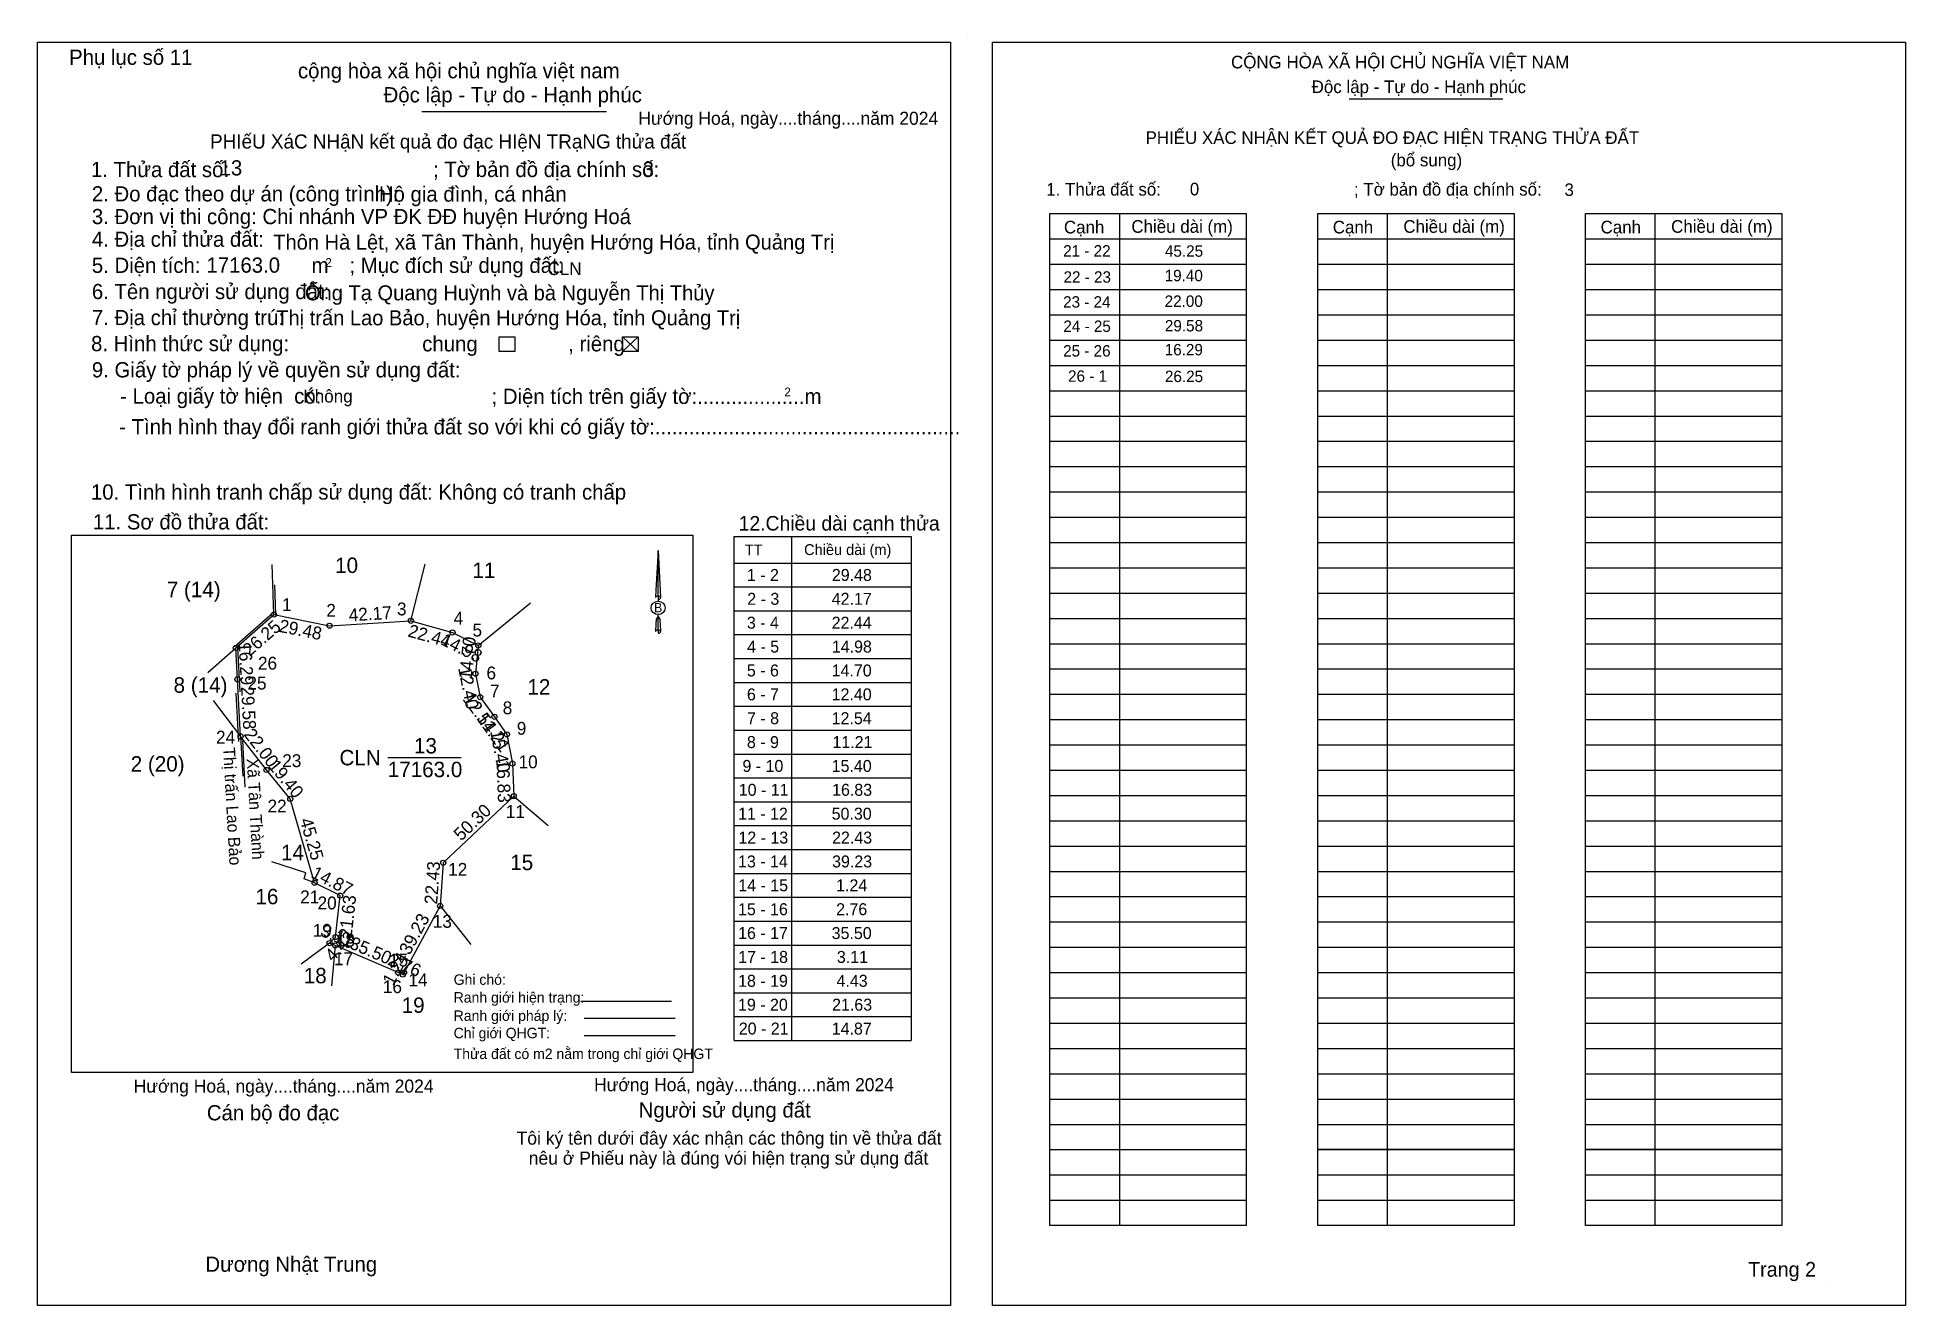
# Model space of a CAD drawing. Extents: x 538615 to 539584, y 1838227 to 1838885.
import ezdxf

# ---------------------------------------------------------------- set-up
doc = ezdxf.new("R2010")
doc.units = 0
for name, color, linetype in [('Level 1', 7, 'Continuous'), ('Level 10', 7, 'Continuous'), ('Level 11', 7, 'Continuous'), ('Level 12', 7, 'Continuous'), ('Level 13', 7, 'Continuous'), ('Level 27', 7, 'Continuous'), ('Level 29', 7, 'Continuous'), ('Level 3', 7, 'Continuous'), ('Level 36', 7, 'Continuous'), ('Level 40', 7, 'Continuous'), ('Level 49', 7, 'Continuous'), ('Level 52', 7, 'Continuous'), ('Level 53', 7, 'Continuous'), ('Level 6', 7, 'Continuous'), ('Level 9', 7, 'Continuous')]:
    doc.layers.add(name, color=color, linetype=linetype)

msp = doc.modelspace()

# ---------------------------------------------------------------- linework, layer by layer
at = {"layer": 'Level 1'}
for p, q in [((539097.68, 1838884.59), (539097.68, 1838884.59)), ((539295.43, 1838852.68), (539375.2, 1838852.68)), ((539176.37, 1838793.26), (539176.37, 1838268.87)), ((539315.2, 1838793.26), (539315.2, 1838268.87)), ((539454.02, 1838793.26), (539454.02, 1838268.87)), ((539140.32, 1838780.15), (539242.14, 1838780.15)), ((539279.15, 1838780.15), (539380.96, 1838780.15)), ((539417.97, 1838780.15), (539519.79, 1838780.15)), ((539140.32, 1838767.04), (539242.14, 1838767.04)), ((539279.15, 1838767.04), (539380.96, 1838767.04)), ((539417.97, 1838767.04), (539519.79, 1838767.04)), ((539140.32, 1838753.93), (539242.14, 1838753.93)), ((539279.15, 1838753.93), (539380.96, 1838753.93)), ((539417.97, 1838753.93), (539519.79, 1838753.93)), ((539140.32, 1838740.82), (539242.14, 1838740.82)), ((539279.15, 1838740.82), (539380.96, 1838740.82)), ((539417.97, 1838740.82), (539519.79, 1838740.82)), ((539140.32, 1838727.71), (539242.14, 1838727.71)), ((539279.15, 1838727.71), (539380.96, 1838727.71)), ((539417.97, 1838727.71), (539519.79, 1838727.71)), ((539140.32, 1838714.6), (539242.14, 1838714.6)), ((539279.15, 1838714.6), (539380.96, 1838714.6)), ((539417.97, 1838714.6), (539519.79, 1838714.6)), ((539140.32, 1838701.49), (539242.14, 1838701.49)), ((539279.15, 1838701.49), (539380.96, 1838701.49)), ((539417.97, 1838701.49), (539519.79, 1838701.49)), ((539140.32, 1838688.38), (539242.14, 1838688.38)), ((539279.15, 1838688.38), (539380.96, 1838688.38)), ((539417.97, 1838688.38), (539519.79, 1838688.38)), ((539140.32, 1838675.27), (539242.14, 1838675.27)), ((539279.15, 1838675.27), (539380.96, 1838675.27)), ((539417.97, 1838675.27), (539519.79, 1838675.27)), ((539140.32, 1838662.16), (539242.14, 1838662.16)), ((539279.15, 1838662.16), (539380.96, 1838662.16)), ((539417.97, 1838662.16), (539519.79, 1838662.16)), ((539140.32, 1838649.05), (539242.14, 1838649.05)), ((539279.15, 1838649.05), (539380.96, 1838649.05)), ((539417.97, 1838649.05), (539519.79, 1838649.05)), ((539140.32, 1838635.94), (539242.14, 1838635.94)), ((539279.15, 1838635.94), (539380.96, 1838635.94)), ((539417.97, 1838635.94), (539519.79, 1838635.94)), ((539006.31, 1838626.01), (539006.31, 1838364.76)), ((539140.32, 1838622.83), (539242.14, 1838622.83)), ((539279.15, 1838622.83), (539380.96, 1838622.83)), ((539417.97, 1838622.83), (539519.79, 1838622.83)), ((538976.61, 1838612.2), (539068.37, 1838612.2)), ((539140.32, 1838609.72), (539242.14, 1838609.72)), ((539279.15, 1838609.72), (539380.96, 1838609.72)), ((539417.97, 1838609.72), (539519.79, 1838609.72)), ((538976.61, 1838599.83), (539068.37, 1838599.83)), ((539140.32, 1838596.61), (539242.14, 1838596.61)), ((539279.15, 1838596.61), (539380.96, 1838596.61)), ((539417.97, 1838596.61), (539519.79, 1838596.61)), ((538976.61, 1838587.45), (539068.37, 1838587.45)), ((539140.32, 1838583.5), (539242.14, 1838583.5)), ((539279.15, 1838583.5), (539380.96, 1838583.5)), ((539417.97, 1838583.5), (539519.79, 1838583.5)), ((538976.61, 1838575.08), (539068.37, 1838575.08)), ((539140.32, 1838570.39), (539242.14, 1838570.39)), ((539279.15, 1838570.39), (539380.96, 1838570.39)), ((539417.97, 1838570.39), (539519.79, 1838570.39)), ((538976.61, 1838562.71), (539068.37, 1838562.71)), ((539140.32, 1838557.28), (539242.14, 1838557.28)), ((539279.15, 1838557.28), (539380.96, 1838557.28)), ((539417.97, 1838557.28), (539519.79, 1838557.28)), ((538976.61, 1838550.34), (539068.37, 1838550.34)), ((538976.61, 1838537.97), (539068.37, 1838537.97)), ((539140.32, 1838544.17), (539242.14, 1838544.17)), ((539279.15, 1838544.17), (539380.96, 1838544.17)), ((539417.97, 1838544.17), (539519.79, 1838544.17)), ((538976.61, 1838525.6), (539068.37, 1838525.6)), ((539140.32, 1838531.06), (539242.14, 1838531.06)), ((539279.15, 1838531.06), (539380.96, 1838531.06)), ((539417.97, 1838531.06), (539519.79, 1838531.06)), ((539140.32, 1838517.95), (539242.14, 1838517.95)), ((539279.15, 1838517.95), (539380.96, 1838517.95)), ((539417.97, 1838517.95), (539519.79, 1838517.95)), ((538976.61, 1838513.22), (539068.37, 1838513.22)), ((538976.61, 1838500.85), (539068.37, 1838500.85)), ((539140.32, 1838504.84), (539242.14, 1838504.84)), ((539279.15, 1838504.84), (539380.96, 1838504.84)), ((539417.97, 1838504.84), (539519.79, 1838504.84)), ((538976.61, 1838488.48), (539068.37, 1838488.48)), ((539140.32, 1838491.73), (539242.14, 1838491.73)), ((539279.15, 1838491.73), (539380.96, 1838491.73)), ((539417.97, 1838491.73), (539519.79, 1838491.73)), ((539140.32, 1838478.62), (539242.14, 1838478.62)), ((539279.15, 1838478.62), (539380.96, 1838478.62)), ((539417.97, 1838478.62), (539519.79, 1838478.62)), ((538976.61, 1838476.11), (539068.37, 1838476.11)), ((538976.61, 1838463.74), (539068.37, 1838463.74)), ((539140.32, 1838465.52), (539242.14, 1838465.52)), ((539279.15, 1838465.52), (539380.96, 1838465.52)), ((539417.97, 1838465.52), (539519.79, 1838465.52)), ((538976.61, 1838451.36), (539068.37, 1838451.36)), ((539140.32, 1838452.41), (539242.14, 1838452.41)), ((539279.15, 1838452.41), (539380.96, 1838452.41)), ((539417.97, 1838452.41), (539519.79, 1838452.41)), ((538976.61, 1838438.99), (539068.37, 1838438.99)), ((539140.32, 1838439.3), (539242.14, 1838439.3)), ((539279.15, 1838439.3), (539380.96, 1838439.3)), ((539417.97, 1838439.3), (539519.79, 1838439.3)), ((538976.61, 1838426.62), (539068.37, 1838426.62)), ((539140.32, 1838426.19), (539242.14, 1838426.19)), ((539279.15, 1838426.19), (539380.96, 1838426.19)), ((539417.97, 1838426.19), (539519.79, 1838426.19)), ((538976.61, 1838414.25), (539068.37, 1838414.25)), ((539140.32, 1838413.08), (539242.14, 1838413.08)), ((539279.15, 1838413.08), (539380.96, 1838413.08)), ((539417.97, 1838413.08), (539519.79, 1838413.08)), ((538976.61, 1838401.88), (539068.37, 1838401.88)), ((539140.32, 1838399.97), (539242.14, 1838399.97)), ((539279.15, 1838399.97), (539380.96, 1838399.97)), ((539417.97, 1838399.97), (539519.79, 1838399.97)), ((538976.61, 1838389.51), (539068.37, 1838389.51)), ((539140.32, 1838386.86), (539242.14, 1838386.86)), ((539279.15, 1838386.86), (539380.96, 1838386.86)), ((539417.97, 1838386.86), (539519.79, 1838386.86)), ((538976.61, 1838377.13), (539068.37, 1838377.13)), ((539140.32, 1838373.75), (539242.14, 1838373.75)), ((539279.15, 1838373.75), (539380.96, 1838373.75)), ((539417.97, 1838373.75), (539519.79, 1838373.75)), ((538976.61, 1838364.76), (539068.37, 1838364.76)), ((539140.32, 1838360.64), (539242.14, 1838360.64)), ((539279.15, 1838360.64), (539380.96, 1838360.64)), ((539417.97, 1838360.64), (539519.79, 1838360.64)), ((539140.32, 1838347.53), (539242.14, 1838347.53)), ((539279.15, 1838347.53), (539380.96, 1838347.53)), ((539417.97, 1838347.53), (539519.79, 1838347.53)), ((539140.32, 1838334.42), (539242.14, 1838334.42)), ((539279.15, 1838334.42), (539380.96, 1838334.42)), ((539417.97, 1838334.42), (539519.79, 1838334.42)), ((539140.32, 1838321.31), (539242.14, 1838321.31)), ((539279.15, 1838321.31), (539380.96, 1838321.31)), ((539417.97, 1838321.31), (539519.79, 1838321.31)), ((539140.32, 1838308.2), (539242.14, 1838308.2)), ((539279.15, 1838308.2), (539380.96, 1838308.2)), ((539417.97, 1838308.2), (539519.79, 1838308.2)), ((539140.32, 1838295.09), (539242.14, 1838295.09)), ((539279.15, 1838295.09), (539380.96, 1838295.09)), ((539417.97, 1838295.09), (539519.79, 1838295.09)), ((539140.32, 1838281.98), (539242.14, 1838281.98)), ((539140.32, 1838281.98), (539242.14, 1838281.98)), ((539279.15, 1838281.98), (539380.96, 1838281.98)), ((539279.15, 1838281.98), (539380.96, 1838281.98)), ((539417.97, 1838281.98), (539519.79, 1838281.98)), ((539417.97, 1838281.98), (539519.79, 1838281.98)), ((539543.29, 1838237.28), (539543.29, 1838237.28))]:
    msp.add_line(p, q, dxfattribs=at)
for points in [[(539140.32, 1838793.26), (539242.14, 1838793.26), (539242.14, 1838268.87), (539140.32, 1838268.87)], [(539279.15, 1838793.26), (539380.96, 1838793.26), (539380.96, 1838308.2), (539279.15, 1838308.2)], [(539279.15, 1838793.26), (539380.96, 1838793.26), (539380.96, 1838268.87), (539279.15, 1838268.87)], [(539417.97, 1838793.26), (539519.79, 1838793.26), (539519.79, 1838308.2), (539417.97, 1838308.2)], [(539417.97, 1838793.26), (539519.79, 1838793.26), (539519.79, 1838268.87), (539417.97, 1838268.87)]]:
    msp.add_lwpolyline(points, close=True, dxfattribs=at)
msp.add_lwpolyline([(538976.61, 1838364.76), (538976.61, 1838626.01), (539068.37, 1838626.01), (539068.37, 1838364.76)], dxfattribs=at)
at = {"layer": 'Level 10'}
for p, q in [((538918.81, 1838729.44), (538926.94, 1838721.86)), ((538926.94, 1838729.44), (538918.81, 1838721.86))]:
    msp.add_line(p, q, dxfattribs=at)
msp.add_lwpolyline([(538718.26, 1838568.19), (538738.02, 1838585.47), (538766.93, 1838579.69), (538809.02, 1838582.25), (538830.63, 1838576.21), (538844.01, 1838569.47), (538842.53, 1838554.84), (538845.01, 1838542.69), (538852.34, 1838532.51), (538858.85, 1838523.39), (538861.68, 1838508.25), (538862.39, 1838491.43), (538825.85, 1838456.86), (538824.23, 1838434.49), (538805.54, 1838400), (538804.95, 1838398.91), (538802.41, 1838400), (538769.79, 1838414), (538766.93, 1838415.23), (538770.06, 1838418.36), (538772.45, 1838439.86), (538759.16, 1838446.53), (538746.53, 1838489.98), (538734.22, 1838504.97), (538720.77, 1838522.38), (538719.15, 1838551.92)], close=True, dxfattribs=at)
at = {"layer": 'Level 11'}
for centre in [(538738.02, 1838585.47), (538809.02, 1838582.25), (538766.93, 1838579.69), (538830.63, 1838576.21), (538718.26, 1838568.19), (538718.26, 1838568.19), (538844.01, 1838569.47), (538842.53, 1838554.84), (538719.15, 1838551.92), (538719.15, 1838551.92), (538845.01, 1838542.69), (538852.34, 1838532.51), (538720.77, 1838522.38), (538858.85, 1838523.39), (538734.22, 1838504.97), (538861.68, 1838508.25), (538746.53, 1838489.98), (538862.39, 1838491.43), (538825.85, 1838456.86), (538759.16, 1838446.53), (538772.45, 1838439.86), (538824.23, 1838434.49), (538770.06, 1838418.36), (538766.93, 1838415.23), (538769.79, 1838414), (538802.41, 1838400), (538804.95, 1838398.91), (538805.54, 1838400)]:
    msp.add_circle(centre, 1.33, dxfattribs=at)
at = {"layer": 'Level 12'}
for p, q in [((538703.76, 1838555.5), (538718.26, 1838568.19)), ((538706.48, 1838540.89), (538720.77, 1838522.38)), ((538754.6, 1838451.71), (538737, 1838457.42)), ((538753.67, 1838448.53), (538754.6, 1838451.71))]:
    msp.add_line(p, q, dxfattribs=at)
at = {"layer": 'Level 13'}
for p, q in [((538897.09, 1838385.08), (538944.19, 1838385.08)), ((538898.94, 1838376.3), (538946.04, 1838376.3)), ((538898.94, 1838367.31), (538946.04, 1838367.31))]:
    msp.add_line(p, q, dxfattribs=at)
for points in [[(538615.43, 1838882.04), (539088.76, 1838882.04), (539088.76, 1838227.38), (538615.43, 1838227.38)], [(539110.62, 1838882.04), (539583.95, 1838882.04), (539583.95, 1838227.38), (539110.62, 1838227.38)]]:
    msp.add_lwpolyline(points, close=True, dxfattribs=at)
at = {"layer": 'Level 27'}
for p, q in [((538738.02, 1838585.47), (538737.22, 1838611.39)), ((538809.02, 1838582.25), (538816.39, 1838611.64)), ((538844.01, 1838569.47), (538871.11, 1838591.57)), ((538720.77, 1838522.38), (538721.9, 1838501.8)), ((538862.39, 1838491.43), (538880.28, 1838476.1)), ((538759.16, 1838446.53), (538753.67, 1838448.53)), ((538824.23, 1838434.49), (538840.12, 1838414.59)), ((538766.93, 1838415.23), (538752.1, 1838404.38)), ((538769.79, 1838414), (538767.83, 1838393.11))]:
    msp.add_line(p, q, dxfattribs=at)
at = {"layer": 'Level 29'}
for p, q in [((538739.02, 1838585.5), (538738.55, 1838600.86)), ((538717.6, 1838568.94), (538737.36, 1838586.22))]:
    msp.add_line(p, q, dxfattribs=at)
for points in [[(538720.51, 1838545.49), (538719.26, 1838568.24)], [(538719.92, 1838519.66), (538719.77, 1838522.33), (538718.55, 1838544.69)], [(538723.22, 1838496.03), (538721.9, 1838520.11)]]:
    msp.add_lwpolyline(points, dxfattribs=at)
at = {"layer": 'Level 3'}
for p, q in [((539097.69, 1838884.59), (539097.69, 1838884.59)), ((539543.31, 1838237.28), (539543.31, 1838237.28))]:
    msp.add_line(p, q, dxfattribs=at)
at = {"layer": 'Level 40'}
for p, q in [((538937.21, 1838618.62), (538936.09, 1838598.1)), ((538937.21, 1838618.62), (538938.44, 1838594.29)), ((538937.21, 1838618.62), (538938.44, 1838594.29)), ((538937.21, 1838595.11), (538937.21, 1838618.62)), ((538937.21, 1838618.62), (538938.44, 1838594.29)), ((538936.09, 1838598.1), (538935.83, 1838594.29)), ((538937.21, 1838595.11), (538937.21, 1838594.22)), ((538937.21, 1838594.22), (538937.21, 1838593.51)), ((538937.21, 1838593.51), (538937.21, 1838592.57)), ((538937.21, 1838593.51), (538937.21, 1838592.57)), ((538937.21, 1838593.51), (538937.21, 1838592.57)), ((538938.44, 1838594.29), (538938.44, 1838594.29)), ((538937.21, 1838584.4), (538936.16, 1838583.02)), ((538937.21, 1838584.4), (538937.21, 1838585.49)), ((538937.21, 1838584.4), (538937.21, 1838585.49)), ((538937.21, 1838584.4), (538937.21, 1838585.49)), ((538937.21, 1838584.4), (538938.18, 1838583.02)), ((538937.21, 1838584.4), (538938.18, 1838583.02)), ((538937.21, 1838584.4), (538938.18, 1838583.02)), ((538937.21, 1838577.54), (538937.21, 1838584.4)), ((538936.09, 1838580.56), (538935.83, 1838576.72)), ((538936.16, 1838583.02), (538936.09, 1838580.56)), ((538937.21, 1838577.54), (538937.21, 1838576.57)), ((538937.21, 1838576.57), (538937.21, 1838575.9)), ((538938.18, 1838583.02), (538938.44, 1838576.72)), ((538938.18, 1838583.02), (538938.44, 1838576.72)), ((538938.18, 1838583.02), (538938.44, 1838576.72)), ((538938.44, 1838576.72), (538938.44, 1838576.72))]:
    msp.add_line(p, q, dxfattribs=at)
for centre, start_param, end_param in [((538937.21, 1838594.26), 1.570796, 3.074452), ((538937.21, 1838594.26), 0.067141, 1.570796), ((538937.21, 1838594.26), 4.712389, 6.283185), ((538937.21, 1838576.65), 2.491069, 3.074278), ((538937.21, 1838576.65), 1.570796, 2.491069), ((538937.21, 1838576.65), 0.067141, 1.570796), ((538937.21, 1838576.65), 4.712389, 6.283185)]:
    msp.add_ellipse(centre, major_axis=(1.33, 0), ratio=0.614131, start_param=start_param, end_param=end_param, dxfattribs=at)
msp.add_ellipse((538937.21, 1838588.95), major_axis=(3.62, 0), ratio=0.952727, dxfattribs=at)
at = {"layer": 'Level 53'}
for p, q in [((538615.42, 1838882.05), (538615.42, 1838882.05)), ((538814.77, 1838846.22), (538910.48, 1838846.22)), ((538633.12, 1838626.7), (538955.15, 1838626.7)), ((538633.12, 1838348.21), (538633.12, 1838626.7)), ((538955.15, 1838626.7), (538955.15, 1838348.21)), ((538955.15, 1838348.21), (538633.12, 1838348.21)), ((539088.72, 1838227.41), (539088.72, 1838227.41))]:
    msp.add_line(p, q, dxfattribs=at)
for points in [[(538854.86, 1838729.44), (538862.99, 1838729.44), (538862.99, 1838721.86), (538854.86, 1838721.86)], [(538918.81, 1838729.44), (538926.94, 1838729.44), (538926.94, 1838721.86), (538918.81, 1838721.86)]]:
    msp.add_lwpolyline(points, close=True, dxfattribs=at)
at = {"layer": 'Level 9'}
msp.add_line((538797.08, 1838511.35), (538835.06, 1838511.35), dxfattribs=at)

# ---------------------------------------------------------------- texts
at = {"layer": 'Level 1'}
for s, height, p in [('CỘNG HÒA XÃ HỘI CHỦ NGHĨA VIỆT NAM', 6.5548, (539234.23, 1838868.51)), ('Độc lập - Tự do - Hạnh phúc', 6.5548, (539276.03, 1838855.72)), ('PHIẾU XÁC NHẬN KẾT QUẢ ĐO ĐẠC HIỆN TRẠNG THỬA ĐẤT', 6.5548, (539189.93, 1838829.34)), ('(bổ sung)', 6.555, (539317.03, 1838817.75)), ('1. Thửa đất số:', 6.5548, (539138.43, 1838802.59)), ('; Tờ bản đồ địa chính số:', 6.5548, (539297.96, 1838802.59)), ('Cạnh', 6.555, (539147.61, 1838782.99)), ('Chiều dài (m)', 6.5548, (539182.57, 1838783.32)), ('Cạnh', 6.555, (539286.98, 1838782.99)), ('Chiều dài (m)', 6.5548, (539323.56, 1838783.32)), ('Cạnh', 6.555, (539425.81, 1838782.99)), ('Chiều dài (m)', 6.5548, (539462.38, 1838783.32)), ('Chiều dài (m)', 5.6339, (539012.91, 1838616.33)), ('TT', 5.634, (538982.18, 1838616.12)), ('Trang 2', 7.647, (539502.27, 1838242.35))]:
    msp.add_text(s, height=height, dxfattribs=at).set_placement(p)
at = {"layer": 'Level 12'}
for s, p in [('Thị trấn Lao Bảo', (538711.68, 1838516.61)), ('Xã Tân Thành', (538723.94, 1838510.8))]:
    msp.add_text(s, height=6.2, rotation=273.14385, dxfattribs=at).set_placement(p)
at = {"layer": 'Level 13'}
for s, p in [('13', (538810.65, 1838513.49)), ('CLN', (538772.04, 1838507.36)), ('17163.0', (538797.08, 1838501.23))]:
    msp.add_text(s, height=7.995, dxfattribs=at).set_placement(p)
at = {"layer": 'Level 36'}
for s, p in [('10', (538769.79, 1838607.04)), ('7 (14)', (538682.51, 1838594.5)), ('11', (538840.97, 1838604.46)), ('8 (14)', (538686.04, 1838544.98)), ('12', (538869.46, 1838544.02)), ('2 (20)', (538663.81, 1838504.12)), ('14', (538741.74, 1838458.19)), ('15', (538860.58, 1838453.05)), ('16', (538728.49, 1838435.36)), ('18', (538753.52, 1838394.41)), ('19', (538804.29, 1838379.08))]:
    msp.add_text(s, height=7.995, dxfattribs=at).set_placement(p)
at = {"layer": 'Level 40'}
msp.add_text('B', height=4.74, dxfattribs=at).set_placement((538935.15, 1838586.72))
at = {"layer": 'Level 49'}
for s, rotation, p in [('42.17', 3.48056, (538777.04, 1838581.91)), ('26.25', 41.1695, (538725.49, 1838563.53)), ('29.48', 348.69388, (538740.27, 1838576.59)), ('22.44', 344.38431, (538807.1, 1838574.21)), ('14.98', 333.26392, (538823.96, 1838570.32)), ('14.70', 84.2235, (538840.58, 1838551.47)), ('16.29', 273.13619, (538719.71, 1838570.99)), ('12.40', 281.53647, (538833.5, 1838557.79)), ('29.58', 273.13619, (538720.97, 1838548.01)), ('12.54', 305.75537, (538835.6, 1838541.62)), ('22.00', 307.68768, (538722.1, 1838523.28)), ('11.21', 305.51985, (538842.79, 1838531.67)), ('15.40', 280.58766, (538850.14, 1838525.02)), ('19.40', 309.39332, (538734.69, 1838506.91)), ('16.83', 272.41711, (538853.33, 1838510.15)), ('50.30', 43.41311, (538835.1, 1838467.82)), ('45.25', 286.20804, (538751.38, 1838479.02)), ('14.87', 333.34879, (538756.82, 1838449.49)), ('22.43', 85.85796, (538822.67, 1838435.15)), ('21.63', 83.65688, (538778.29, 1838417.6)), ('39.23', 61.54773, (538808.4, 1838408.63)), ('3.11', 336.72891, (538761.63, 1838419.25)), ('4.43', 45, (538768.54, 1838405.15)), ('35.50', 336.77191, (538776.72, 1838412.77)), ('1.24', 61.54775, (538799.82, 1838392.79)), ('2.76', 336.77192, (538796.57, 1838404.25))]:
    msp.add_text(s, height=6.663, rotation=rotation, dxfattribs=at).set_placement(p)
at = {"layer": 'Level 52'}
for s, height, p in [('21 - 22', 5.91, (539147.21, 1838771.02)), ('45.25', 5.91, (539199.97, 1838770.93)), ('22 - 23', 5.91, (539147.39, 1838757.46)), ('19.40', 5.91, (539199.83, 1838758.22)), ('23 - 24', 5.91, (539147.18, 1838744.55)), ('22.00', 5.91, (539199.83, 1838744.95)), ('24 - 25', 5.91, (539147.32, 1838731.96)), ('29.58', 5.91, (539199.93, 1838732.23)), ('25 - 26', 5.91, (539147.2, 1838719.2)), ('16.29', 5.91, (539199.86, 1838719.81)), ('26 - 1', 5.91, (539149.75, 1838706.13)), ('26.25', 5.91, (539199.97, 1838705.97)), ('1 - 2', 6.197, (538983.26, 1838602.91)), ('29.48', 6.197, (539027.3, 1838602.91)), ('2 - 3', 6.197, (538983.45, 1838590.54)), ('42.17', 6.197, (539027.24, 1838590.54)), ('3 - 4', 6.197, (538983.23, 1838578.17)), ('22.44', 6.197, (539027.2, 1838578.17)), ('4 - 5', 6.197, (538983.37, 1838565.8)), ('14.98', 6.197, (539027.3, 1838565.8)), ('5 - 6', 6.197, (538983.25, 1838553.43)), ('14.70', 6.197, (539027.2, 1838553.43)), ('6 - 7', 6.197, (538983.28, 1838541.05)), ('12.40', 6.197, (539027.2, 1838541.05)), ('7 - 8', 6.197, (538983.33, 1838528.68)), ('12.54', 6.197, (539027.2, 1838528.68)), ('8 - 9', 6.197, (538983.27, 1838516.31)), ('11.21', 6.197, (539027.6, 1838516.31)), ('9 - 10', 6.197, (538980.94, 1838503.94)), ('15.40', 6.197, (539027.2, 1838503.94)), ('10 - 11', 6.197, (538979.05, 1838491.57)), ('16.83', 6.197, (539027.42, 1838491.57)), ('11 - 12', 6.197, (538978.68, 1838479.2)), ('50.30', 6.197, (539027.2, 1838479.2)), ('12 - 13', 6.197, (538978.87, 1838466.82)), ('22.43', 6.197, (539027.42, 1838466.82)), ('13 - 14', 6.197, (538978.65, 1838454.45)), ('39.23', 6.197, (539027.42, 1838454.45)), ('14 - 15', 6.197, (538978.79, 1838442.08)), ('1.24', 6.197, (539029.49, 1838442.08)), ('15 - 16', 6.197, (538978.67, 1838429.71)), ('2.76', 6.197, (539029.5, 1838429.71)), ('16 - 17', 6.197, (538978.7, 1838417.34)), ('35.50', 6.197, (539027.2, 1838417.34)), ('17 - 18', 6.197, (538978.75, 1838404.97)), ('3.11', 6.197, (539029.89, 1838404.97)), ('18 - 19', 6.197, (538978.69, 1838392.59)), ('4.43', 6.197, (539029.71, 1838392.59)), ('19 - 20', 6.197, (538978.66, 1838380.22)), ('21.63', 6.197, (539027.42, 1838380.22)), ('20 - 21', 6.197, (538979.05, 1838367.85)), ('14.87', 6.197, (539027.24, 1838367.85))]:
    msp.add_text(s, height=height, dxfattribs=at).set_placement(p)
at = {"layer": 'Level 53'}
for s, height, p in [('Phụ lục số 11', 7.8915, (538631.86, 1838870.35)), ('cộng hòa xã hội chủ nghĩa việt nam', 7.9001, (538750.5, 1838863.38)), ('Độc lập - Tự do - Hạnh phúc', 7.9001, (538794.9, 1838850.91)), ('Hướng Hoá, ngày....tháng....năm 2024', 6.7696, (538926.98, 1838839.28)), ('PHIếU XáC NHậN kết quả đo đạc HIệN TRạNG thửa đất', 7.3141, (538704.98, 1838826.99)), ('1. Thửa đất số:', 7.8915, (538643.2, 1838812.16)), ('; Tờ bản đồ địa chính số:', 7.8915, (538820.54, 1838812.22)), ('2. Đo đạc theo dự án (công trình):', 7.8889, (538643.68, 1838799.58)), ('Hộ gia đình, cá nhân', 7.8889, (538792.46, 1838799.45)), ('3. Đơn vị thi công: Chi nhánh VP ĐK ĐĐ huyện Hướng Hoá', 7.8889, (538643.68, 1838787.8)), ('4. Địa chỉ thửa đất:', 7.8889, (538643.68, 1838776.08)), ('5. Diện tích:', 7.8889, (538643.68, 1838762.54)), ('m', 7.89, (538757.59, 1838762.54)), ('2', 4.51, (538764.73, 1838765.68)), ('; Mục đích sử dụng đất:', 7.8915, (538777.21, 1838762.54)), ('6. Tên người sử dụng đất:', 7.8889, (538643.68, 1838748.95)), ('7. Địa chỉ thường trú:', 7.8889, (538643.68, 1838735.46)), ('8. Hình thức sử dụng:', 7.8889, (538643.26, 1838721.98)), ('chung                , riêng', 7.8915, (538814.94, 1838721.87)), ('9. Giấy tờ pháp lý về quyền sử dụng đất:', 7.8889, (538643.68, 1838708.38)), ('     - Loại giấy tờ hiện  có:', 7.8915, (538643.68, 1838694.79)), ('     ; Diện tích trên giấy tờ:...................m', 7.8889, (538836.21, 1838694.63)), ('2', 4.51, (539002.68, 1838698.61)), ('     - Tình hình thay đổi ranh giới thửa đất so với khi có giấy tờ:......................................................', 7.89149, (538643.2, 1838678.86)), ('10. Tình hình tranh chấp sử dụng đất: Không có tranh chấp', 7.8889, (538643.2, 1838645.06)), ('11. Sơ đồ thửa đất:', 7.8889, (538644.22, 1838629.6)), ('12.Chiều dài cạnh thửa', 7.4945, (538978.98, 1838629.05)), ('Ghi chó:', 5.432, (538831.24, 1838393.62)), ('Ranh giới hiện trạng:', 5.4315, (538831.24, 1838384.38)), ('Ranh giới pháp lý:', 5.4315, (538831.24, 1838374.91)), ('Chỉ giới QHGT:', 5.4315, (538831.24, 1838365.93)), ('Thửa đất có m2 nằm trong chỉ giới QHGT', 5.4315, (538831.24, 1838355.15)), ('Hướng Hoá, ngày....tháng....năm 2024', 6.7696, (538665.38, 1838337.76)), ('Hướng Hoá, ngày....tháng....năm 2024', 6.7696, (538904.03, 1838338.48)), ('Cán bộ đo đạc', 7.9004, (538703.28, 1838323.37)), ('Người sử dụng đất', 7.9001, (538927.16, 1838324.83)), ('Tôi ký tên dưới đây xác nhận các thông tin về thửa đất ', 6.799, (538863.84, 1838310.79)), ('nêu ở Phiếu này là đúng vói hiện trạng sử dụng đất', 6.799, (538870.13, 1838300.42)), ('Dương Nhật Trung', 7.8889, (538702.53, 1838244.91))]:
    msp.add_text(s, height=height, dxfattribs=at).set_placement(p)
at = {"layer": 'Level 6'}
for s, height, p in [('13', 7.889, (538709.88, 1838813.02)), ('3', 7.89, (538929.23, 1838812.32)), ('Thôn Hà Lệt, xã Tân Thành, huyện Hướng Hóa, tỉnh Quảng Trị', 7.7816, (538737.71, 1838774.62)), ('17163.0', 7.889, (538703.09, 1838762.65)), ('CLN', 6.614, (538879.88, 1838761.42)), ('Ông Tạ Quang Huỳnh và bà Nguyễn Thị Thủy', 7.7816, (538754.15, 1838748.31)), ('Thị trấn Lao Bảo, huyện Hướng Hóa, tỉnh Quảng Trị', 7.7816, (538739.27, 1838735.38)), ('Không', 6.614, (538753.31, 1838695.37))]:
    msp.add_text(s, height=height, dxfattribs=at).set_placement(p)
for s, p in [('0', (539212.87, 1838802.72)), ('3', (539407.09, 1838802.41))]:
    msp.add_text(s, height=6.52, rotation=359.83944, dxfattribs=at).set_placement(p)
at = {"layer": 'Level 9'}
for s, height, p in [('1', 6.66, (538742.27, 1838587.3)), ('2', 6.66, (538765.22, 1838584.34)), ('3', 6.66, (538801.86, 1838585.07)), ('4', 6.66, (538831.23, 1838580.33)), ('5', 6.66, (538841.01, 1838574.09)), ('26', 6.663, (538729.78, 1838556.95)), ('6', 6.66, (538848.24, 1838551.91)), ('25', 6.663, (538724.31, 1838546.63)), ('7', 6.66, (538850.09, 1838542.57)), ('8', 6.66, (538856.66, 1838533.84)), ('24', 6.663, (538708.03, 1838518.61)), ('9', 6.66, (538863.96, 1838523.19)), ('23', 6.663, (538742.36, 1838506.44)), ('10', 6.663, (538864.88, 1838505.82)), ('22', 6.663, (538734.74, 1838482.92)), ('11', 6.663, (538858.27, 1838480.11)), ('12', 6.663, (538828.36, 1838450.1)), ('21', 6.663, (538751.67, 1838435.86)), ('20', 6.663, (538760.68, 1838432.71)), ('13', 6.663, (538820.42, 1838423.19)), ('19', 6.663, (538758.14, 1838418.49)), ('18', 6.663, (538770.14, 1838413.41)), ('17', 6.663, (538769.17, 1838403.79)), ('15', 6.663, (538797.73, 1838403.13)), ('14', 6.663, (538807.82, 1838392.86)), ('16', 6.663, (538794.52, 1838389.32))]:
    msp.add_text(s, height=height, dxfattribs=at).set_placement(p)

doc.saveas('drawing.dxf')
